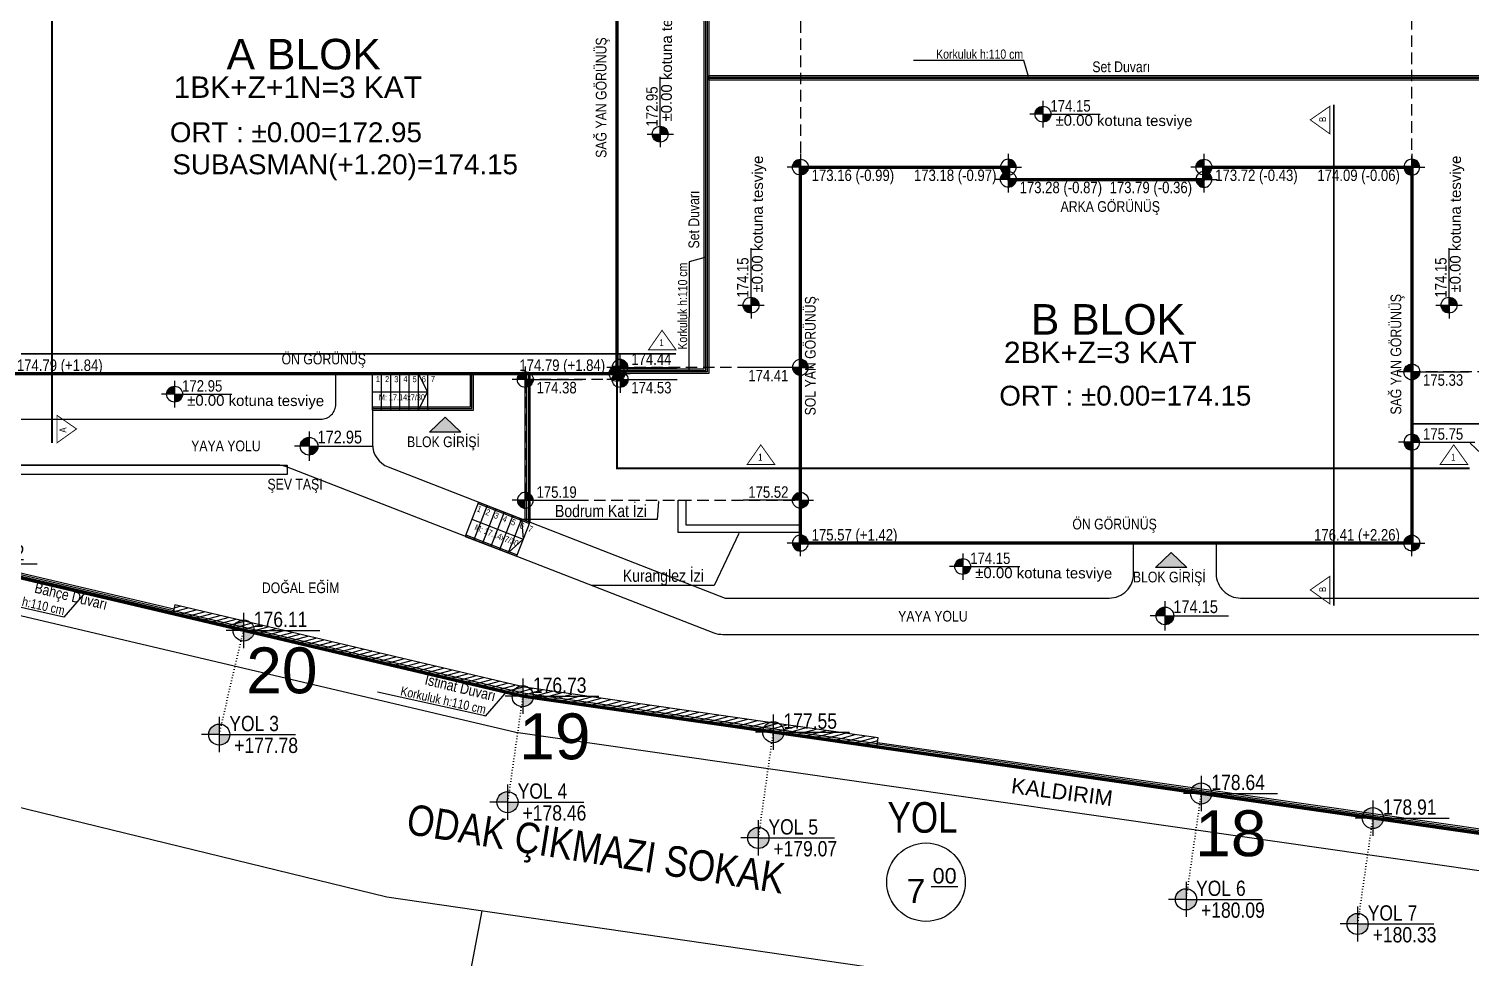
# Model space of a CAD drawing. Header units: millimetres. Extents: x 82776 to 137242, y 11666 to 27998.
# Drawn here: x 89566 to 90746, y 12178 to 12938 of the extents above; entities that cross this region are included whole.
import ezdxf
from ezdxf import colors
from ezdxf.entities.mleader import LeaderData, LeaderLine
from ezdxf.math import Vec2, Vec3
from ezdxf.xclip import XClip

# ---------------------------------------------------------------- set-up
doc = ezdxf.new("R2010")
doc.units = ezdxf.units.MM
doc.header["$XCLIPFRAME"] = 0
for name, pattern in [('( Hidden )', [0.375, 0.25, -0.125]), ('ACAD_ISO03W100', [30, 12, -18]), ('ACAD_ISO07W100', [3, 0, -3]), ('DASHED', [15, 10, -5])]:
    doc.linetypes.add(name, pattern=pattern)
for name, color, linetype in [('0_IFC_Elevation_2', 31, 'Continuous'), ('0_IFC_Elevation_3', 21, 'Continuous'), ('0_IFC_Elevation_4', 11, 'Continuous'), ('0_IFC_Elevation_5', 252, 'Continuous'), ('0_IFC_Hatch', 250, 'Continuous'), ('0_IFC_Notation_Level_200', 160, 'Continuous'), ('0_IFC_Notation_Section_100', 10, 'Continuous'), ('0_IFC_Notation_Section_50', 10, 'Continuous'), ('0_IFC_Parsel Sınırı', 191, 'ACAD_ISO03W100'), ('0_IFC_Stair_Text', 221, 'Continuous'), ('0_IFC_Text_Explanation_100', 231, 'Continuous'), ('0_IFC_Text_Explanation_200', 231, 'Continuous'), ('0_IFC_Text_Explanation_50', 231, 'Continuous'), ('1_IFC_Stair', 210, 'Continuous'), ('2_IFC_Handrail', 181, 'Continuous'), ('2_IFC_Wall', 130, 'Continuous')]:
    doc.layers.add(name, color=color, linetype=linetype)
doc.styles.add('17-002_250_Mesa_Beykoz_10-Aplikasyon_Vaziyet_Peyzaj$0$Standard', font='arial.ttf')
doc.styles.add('IFC_TEXT', font='ARIALN.TTF')
doc.styles.get("Standard").update_dxf_attribs({"font": 'arial.ttf'})

# ---------------------------------------------------------------- blocks, each defined once
blk = doc.blocks.new('ARAZİYOLLAR_2')
at = {"layer": '0_IFC_Elevation_3'}
blk.add_line((-1490.7, -3124.3, 3462.4), (-1004.9, -3147.1, 3462.4), dxfattribs=at)
at = {"layer": '0_IFC_Elevation_3', "elevation": 3462.4}
for points in [[(-52.2, 747.8), (-410.6, -3175.1), (-412.6, -4008.5), (-415.8, -5422.7), (-417.1, -5989.9), (-418.6, -6582.1), (-420.4, -7326.2), (-421.6, -7815.3), (-59.8, -8216.9), (697.9, -8297.1), (1704.2, -8403.5)], [(1226.5, -8932.6), (-378.2, -8775.4), (-1025.4, -8013.5), (-1006.3, -3483.3), (-1003.6, -2832.5), (-658.4, 644.8)]]:
    blk.add_lwpolyline(points, dxfattribs=at)
at = {"layer": '0_IFC_Parsel Sınırı', "linetype": 'Continuous', "ltscale": 5, "const_width": 10, "elevation": 3462.4}
blk.add_lwpolyline([(5323.2, -760.4), (5322.3, -1259.6), (5325.1, -2776.6), (5018.8, -2728.2), (5032, -4366.9), (5024.5, -5117), (5019.3, -5645.1), (7326.4, -6140.9), (7306.8, -6222.6), (6955.6, -6856.3), (5972.9, -8325.1), (6123, -8355.3), (6103.7, -8389.3), (5666.1, -9177.7), (2891.3, -8408.4), (-1.4, -8102.4), (-301.4, -7769.4), (-295.7, -5423), (-290.7, -3181.4), (-205.1, -2247.2), (0, 0), (1862.5, -268.3), (3023.4, -433)], close=True, dxfattribs=at)
at = {"layer": '0_IFC_Parsel Sınırı'}
for p in [(-205.1, -2247.2), (-290.7, -3181.4, 1005.8), (-295.7, -5423, 1848)]:
    blk.add_point(p, dxfattribs=at)
at = {"layer": '0_IFC_Text_Explanation_100'}
blk.add_line((-720.8, -4590.5, 3462.4), (-708.5, -4677.6, 3462.4), dxfattribs=at)
blk.add_circle((-708.9, -4572, 3462.4), 128.4, dxfattribs=at)
at = {"layer": '0_IFC_Parsel Sınırı'}
for s, p in [('20', (-407.5, -2283.8)), ('19', (-496.6, -3198.2, 1005.8)), ('18', (-501.6, -5432.2, 1848))]:
    blk.add_text(s, height=150, rotation=278.0307, dxfattribs=at).set_placement(p)
at = {"layer": '0_IFC_Text_Explanation_100', "style": '17-002_250_Mesa_Beykoz_10-Aplikasyon_Vaziyet_Peyzaj$0$Standard'}
for s, height, rotation, p in [('7', 79, 278.0307, (-785.2, -4518.7, 3462.4)), ('00', 50.54, 278.0307, (-710.1, -4594.1, 3462.4)), ('KALDIRIM', 50.54, 270.7004, (-381.7, -4804.9, 3462.4))]:
    blk.add_text(s, height=height, rotation=rotation, dxfattribs=at).set_placement(p)
at = {"layer": '0_IFC_Text_Explanation_200', "style": 'IFC_TEXT', "oblique": 0}
blk.add_text('ODAK ÇIKMAZI SOKAK', height=100, rotation=268.9712, dxfattribs=at).set_placement((-790, -2863, 42859049))
at = {"layer": '0_IFC_Text_Explanation_200', "style": 'IFC_TEXT'}
blk.add_text('YOL', height=100, rotation=278.0307, dxfattribs=at).set_placement((-566.2, -4424.8, 42859049))
blk = doc.blocks.new('VP_YAZI')
at = {"layer": '0_IFC_Text_Explanation_50', "attachment_point": 1}
for s, insert, char_height in [('A BLOK', (643.4, -3746.1, 3462.4), 100), ('1BK+Z+1N=3 KAT', (470.4, -3869.2, 3462.4), 70), ('B BLOK', (3274.5, -4614, 3462.4), 100), ('2BK+Z=3 KAT', (3186.4, -4737.2, 3462.4), 70)]:
    blk.add_mtext_dynamic_manual_height_columns(s, width=1357.697, gutter_width=12.5, heights=[0], dxfattribs=dict(at, insert=insert, char_height=char_height))
blk = doc.blocks.new('A ZK GIRIS MERD')
h = blk.add_hatch(color=255)
h.dxf.hatch_style = 1
h.paths.add_polyline_path([(330, 5), (5, 5), (5, 120), (10, 120), (10, 10), (330, 10)])
at = {"layer": '1_IFC_Stair'}
blk.add_lwpolyline([(0, 120), (150, 120), (150, 0), (0, 0)], close=True, dxfattribs=at)
for points in [[(180, 0), (150, 60), (180, 120)], [(180, 0), (180, 120)], [(210, 0), (210, 120)], [(240, 0), (240, 120)], [(270, 0), (270, 120)], [(300, 0), (300, 120)], [(330, 0), (330, 120)], [(330, 60), (150, 60)], [(330, 0), (150, 0)]]:
    blk.add_lwpolyline(points, dxfattribs=at)
at = {"layer": '2_IFC_Handrail'}
blk.add_lwpolyline([(330, 5), (5, 5), (5, 120), (10, 120), (10, 10), (330, 10)], close=True, dxfattribs=at)
blk = doc.blocks.new('OK')
at = {"layer": '0_IFC_Text_Explanation_50'}
h = blk.add_hatch(color=256, dxfattribs=at)
h.dxf.hatch_style = 1
h.paths.add_polyline_path([(90, 47.4), (0, 0), (44.1, -91.7)])
blk.add_lwpolyline([(90, 47.4), (0, 0), (44.1, -91.7), (90, 47.4)], dxfattribs=at)
blk = doc.blocks.new('VP_GORUNUS YAZILARI')
at = {"xscale": -0.7000000000000003, "yscale": 0.7, "zscale": 0.7, "rotation": 71.71669173532098}
for p in [(1359, -4984.1, 349700.6), (3733.6, -5426.5, 695938.9)]:
    blk.add_blockref('OK', p, dxfattribs=at)
at = {"layer": '0_IFC_Text_Explanation_200', "char_height": 35, "attachment_point": 3, "style": 'IFC_TEXT'}
for insert in [(1545.5, -5047, 349700.6), (3920, -5489.5, 695938.9)]:
    blk.add_mtext_dynamic_manual_height_columns('\\pxqc; BLOK GİRİŞİ', width=396.118, gutter_width=972000, heights=[0], dxfattribs=dict(at, insert=insert))
at = {"layer": '0_IFC_Text_Explanation_50', "transparency": 33554687, "char_height": 35, "attachment_point": 1, "rotation": 90, "style": 'IFC_TEXT'}
for s, insert in [('SAĞ YAN GÖRÜNÜŞ ', (1851.3, -4135.4)), ('SOL YAN GÖRÜNÜŞ ', (2535.6, -4978.1)), ('SAĞ YAN GÖRÜNÜŞ ', (4451.3, -4975.4))]:
    blk.add_mtext_dynamic_manual_height_columns(s, width=439.524, gutter_width=12.5, heights=[0], dxfattribs=dict(at, insert=insert))
at = {"layer": '0_IFC_Text_Explanation_50', "transparency": 33554687, "char_height": 35, "attachment_point": 1, "style": 'IFC_TEXT'}
for s, width, insert in [('\\pxql;ARKA GÖRÜNÜŞ ', 515.997, (3371.7, -4277.2)), ('ÖN GÖRÜNÜŞ ', 459.66, (823.3, -4776.1)), ('ÖN GÖRÜNÜŞ ', 459.66, (3410.3, -5316.2))]:
    blk.add_mtext_dynamic_manual_height_columns(s, width=width, gutter_width=12.5, heights=[0], dxfattribs=dict(at, insert=insert))
blk = doc.blocks.new('VP_KESIT YERLERI')
at = {"layer": '0_IFC_Notation_Section_100', "linetype": 'DASHED', "ltscale": 5, "const_width": 6}
blk.add_lwpolyline([(-1544.6, 0), (2000, 0), (2000, -374.8), (4600, -374.8), (4600, -229.4), (7030.2, -229.4)], dxfattribs=at)
blk = doc.blocks.new('BLOK KESIT YERLERI')
at = {"layer": '0_IFC_Notation_Section_100', "linetype": 'DASHED', "const_width": 6}
for points in [[(-5348.1, -614.3), (-5348.1, 1576.8)], [(-5715.1, -322.8), (-3307, -322.8)]]:
    blk.add_lwpolyline(points, dxfattribs=at)
at = {"layer": '0_IFC_Notation_Section_100', "ltscale": 3, "const_width": 3}
for points in [[(-1168.2, 486.9), (-1168.2, 396.9), (-1232.1, 442.6)], [(-3397, -309.9), (-3307, -309.9), (-3352.6, -246)], [(-5332, -524.3), (-5332, -614.3), (-5268.1, -568.7)], [(-1168.2, -1051.1), (-1168.2, -1141.1), (-1232.1, -1095.5)]]:
    blk.add_lwpolyline(points, close=True, dxfattribs=at)
at = {"layer": '0_IFC_Notation_Section_100', "linetype": 'DASHED', "const_width": 6}
for points, elevation in [([(-1155.2, -1147.2), (-1155.2, 492.8)], 1277.2), ([(-3080, -697.6), (-710.1, -697.6)], 851.5)]:
    blk.add_lwpolyline(points, dxfattribs=dict(at, elevation=elevation))
at = {"layer": '0_IFC_Notation_Section_100', "ltscale": 3, "const_width": 3, "elevation": 851.5}
for points in [[(-3074, -684.7), (-2984, -684.7), (-3029.6, -620.8)], [(-807.1, -684.7), (-717.1, -684.7), (-762.8, -620.8)]]:
    blk.add_lwpolyline(points, close=True, dxfattribs=at)
at = {"layer": '0_IFC_Notation_Section_50', "ltscale": 3, "char_height": 22.5, "style": 'IFC_TEXT'}
for s, insert, attachment_point, rotation in [('\\pxqc;B', (-1180.4, 481.4), 9, 90.0411), ('\\pxqc;1', (-3391.5, -297.7), 7, 359.9589), ('\\pxqc;A', (-5301.6, -609.7), 7, 89.9589), ('\\pxqc;1', (-3068.5, -672.5, 851.5), 7, 359.9589), ('\\pxqc;1', (-801.6, -672.5, 851.5), 7, 359.9589), ('\\pxqc;B', (-1180.4, -1056.7), 9, 90.0411)]:
    blk.add_mtext_dynamic_manual_height_columns(s, width=74.846, gutter_width=364500, heights=[41.8], dxfattribs=dict(at, insert=insert, attachment_point=attachment_point, rotation=rotation))
blk = doc.blocks.new('0_IFC_NOTATION_LEVEL_200')
at = {"layer": '0_IFC_Notation_Level_200'}
h = blk.add_hatch(color=256, dxfattribs=at)
h.dxf.hatch_style = 1
h.paths.add_polyline_path([(0, 0), (0, 576, 0.414214), (-576, 0)])
h.paths.add_polyline_path([(0, -576, 0.414214), (576, 0), (0, 0)])
for p, q in [((0, 960), (0, -960)), ((0, 0), (-960, 0)), ((0, 0), (4154, 0))]:
    blk.add_line(p, q, dxfattribs=at)
blk.add_circle((0, 0), 576, dxfattribs=at)
at = {"layer": '0_IFC_Notation_Level_200', "style": 'IFC_TEXT'}
for tag, p in [('LEVEL_ABOVE', (549, 185)), ('LEVEL_BELOW', (549, -1005))]:
    blk.add_attdef(tag, p, '', height=800, dxfattribs=at)
blk = doc.blocks.new('BLOK KOSE KOTLARI')
at = {"layer": '0_IFC_Notation_Level_200', "linetype": 'ACAD_ISO07W100', "lineweight": 0, "ltscale": 3}
for points, elevation in [([(778.1, -2640.9), (697.8, -2981.3)], -346238.3), ([(1692.2, -2856.2), (1642.6, -3202.6)], -346238.3), ([(2511.2, -2973.6), (2462.3, -3319.8)], -349700.6), ([(3911.1, -3174.3), (3861.5, -3520.7)], -346238.3), ([(4472.6, -3254.9), (4422.9, -3601.3)], -346238.3)]:
    blk.add_lwpolyline(points, dxfattribs=dict(at, elevation=elevation))
ref = blk.add_blockref('0_IFC_NOTATION_LEVEL_200', (2600, -1125), dxfattribs=dict(xscale=0.045, yscale=0.045, zscale=0.045))
ref.add_attrib('LEVEL_BELOW', '173.16 (-0.99)', (2636.8, -1170.2), dxfattribs={"layer": '0_IFC_Notation_Level_200', "height": 37.5, "style": 'IFC_TEXT'})
ref = blk.add_blockref('0_IFC_NOTATION_LEVEL_200', (3280.1, -1125), dxfattribs=dict(xscale=-0.045, yscale=0.045, zscale=0.045))
ref.add_attrib('LEVEL_BELOW', '173.18 (-0.97)', (2971.4, -1170.2), dxfattribs={"layer": '0_IFC_Notation_Level_200', "height": 37.5, "style": 'IFC_TEXT'})
ref = blk.add_blockref('0_IFC_NOTATION_LEVEL_200', (3920.1, -1125), dxfattribs=dict(xscale=0.045, yscale=0.045, zscale=0.045))
ref.add_attrib('LEVEL_BELOW', '173.72 (-0.43)', (3956.9, -1170.2), dxfattribs={"layer": '0_IFC_Notation_Level_200', "height": 37.5, "style": 'IFC_TEXT'})
ref = blk.add_blockref('0_IFC_NOTATION_LEVEL_200', (4600, -1125), dxfattribs=dict(xscale=-0.045, yscale=0.045, zscale=0.045))
ref.add_attrib('LEVEL_BELOW', '174.09 (-0.06)', (4291.3, -1170.2), dxfattribs={"layer": '0_IFC_Notation_Level_200', "height": 37.5, "style": 'IFC_TEXT'})
ref = blk.add_blockref('0_IFC_NOTATION_LEVEL_200', (3280.1, -1165), dxfattribs=dict(xscale=0.045, yscale=0.045, zscale=0.045))
ref.add_attrib('LEVEL_BELOW', '173.28 (-0.87)', (3317, -1210.2), dxfattribs={"layer": '0_IFC_Notation_Level_200', "height": 37.5, "style": 'IFC_TEXT'})
ref = blk.add_blockref('0_IFC_NOTATION_LEVEL_200', (3920.1, -1165), dxfattribs=dict(xscale=-0.045, yscale=0.045, zscale=0.045))
ref.add_attrib('LEVEL_BELOW', '173.79 (-0.36)', (3611.4, -1210.2), dxfattribs={"layer": '0_IFC_Notation_Level_200', "height": 37.5, "style": 'IFC_TEXT'})
ref = blk.add_blockref('0_IFC_NOTATION_LEVEL_200', (2010, -1780, 3353.8), dxfattribs=dict(xscale=-0.045, yscale=0.045, zscale=0.045, rotation=180))
ref.add_attrib('LEVEL_BELOW', '174.44', (2046.8, -1771.8, 3353.8), dxfattribs={"layer": '0_IFC_Notation_Level_200', "height": 37.5, "style": 'IFC_TEXT'})
ref = blk.add_blockref('0_IFC_NOTATION_LEVEL_200', (2600, -1780, 6707.6), dxfattribs=dict(xscale=-0.045, yscale=0.045, zscale=0.045))
ref.add_attrib('LEVEL_BELOW', '174.41', (2429.4, -1825.9, 6707.6), dxfattribs={"layer": '0_IFC_Notation_Level_200', "height": 37.5, "style": 'IFC_TEXT'})
ref = blk.add_blockref('0_IFC_NOTATION_LEVEL_200', (0, -1800), dxfattribs=dict(xscale=-0.045, yscale=0.045, zscale=0.045, rotation=180))
ref.add_attrib('LEVEL_BELOW', '174.79 (+1.84)', (36.8, -1791.8), dxfattribs={"layer": '0_IFC_Notation_Level_200', "height": 37.5, "style": 'IFC_TEXT'})
ref = blk.add_blockref('0_IFC_NOTATION_LEVEL_200', (1700, -1820, 3353.8), dxfattribs=dict(xscale=0.045, yscale=0.045, zscale=0.045))
ref.add_attrib('LEVEL_BELOW', '174.38', (1736.8, -1865.2, 3353.8), dxfattribs={"layer": '0_IFC_Notation_Level_200', "height": 37.5, "style": 'IFC_TEXT'})
ref = blk.add_blockref('0_IFC_NOTATION_LEVEL_200', (2000, -1800), dxfattribs=dict(xscale=0.045, yscale=0.045, zscale=0.045, rotation=180))
ref.add_attrib('LEVEL_BELOW', '174.79 (+1.84)', (1680.5, -1791.8), dxfattribs={"layer": '0_IFC_Notation_Level_200', "height": 37.5, "style": 'IFC_TEXT'})
ref = blk.add_blockref('0_IFC_NOTATION_LEVEL_200', (2010, -1820, 3353.8), dxfattribs=dict(xscale=0.045, yscale=0.045, zscale=0.045))
ref.add_attrib('LEVEL_BELOW', '174.53', (2046.8, -1865.2, 3353.8), dxfattribs={"layer": '0_IFC_Notation_Level_200', "height": 37.5, "style": 'IFC_TEXT'})
ref = blk.add_blockref('0_IFC_NOTATION_LEVEL_200', (4600, -1795, -108.6), dxfattribs=dict(xscale=0.045, yscale=0.045, zscale=0.045))
ref.add_attrib('LEVEL_BELOW', '175.33', (4636.8, -1840.2, -108.6), dxfattribs={"layer": '0_IFC_Notation_Level_200', "height": 37.5, "style": 'IFC_TEXT'})
ref = blk.add_blockref('0_IFC_NOTATION_LEVEL_200', (4600, -2025, -108.6), dxfattribs=dict(xscale=-0.045, yscale=0.045, zscale=0.045, rotation=180))
ref.add_attrib('LEVEL_BELOW', '175.75', (4636.8, -2016.8, -108.6), dxfattribs={"layer": '0_IFC_Notation_Level_200', "height": 37.5, "style": 'IFC_TEXT'})
ref = blk.add_blockref('0_IFC_NOTATION_LEVEL_200', (1700, -2215, 3353.8), dxfattribs=dict(xscale=-0.045, yscale=0.045, zscale=0.045, rotation=180))
ref.add_attrib('LEVEL_BELOW', '175.19', (1736.8, -2206.8, 3353.8), dxfattribs={"layer": '0_IFC_Notation_Level_200', "height": 37.5, "style": 'IFC_TEXT'})
ref = blk.add_blockref('0_IFC_NOTATION_LEVEL_200', (2600, -2215, 3353.8), dxfattribs=dict(xscale=0.045, yscale=0.045, zscale=0.045, rotation=180))
ref.add_attrib('LEVEL_BELOW', '175.52', (2429.4, -2206.8, 3353.8), dxfattribs={"layer": '0_IFC_Notation_Level_200', "height": 37.5, "style": 'IFC_TEXT'})
ref = blk.add_blockref('0_IFC_NOTATION_LEVEL_200', (2600, -2355), dxfattribs=dict(xscale=-0.045, yscale=0.045, zscale=0.045, rotation=180))
ref.add_attrib('LEVEL_BELOW', '175.57 (+1.42)', (2636.8, -2346.8), dxfattribs={"layer": '0_IFC_Notation_Level_200', "height": 37.5, "style": 'IFC_TEXT'})
ref = blk.add_blockref('0_IFC_NOTATION_LEVEL_200', (4600, -2355), dxfattribs=dict(xscale=0.045, yscale=0.045, zscale=0.045, rotation=180))
ref.add_attrib('LEVEL_BELOW', '176.41 (+2.26)', (4280.5, -2346.8), dxfattribs={"layer": '0_IFC_Notation_Level_200', "height": 37.5, "style": 'IFC_TEXT'})
ref = blk.add_blockref('0_IFC_NOTATION_LEVEL_200', (-146.6, -2423.1, -346238.3), dxfattribs=dict(xscale=0.06, yscale=0.06, zscale=0.06))
ref.add_attrib('LEVEL_ABOVE', '176.22', (-113.4, -2412, -346238.3), dxfattribs={"layer": '0_IFC_Notation_Level_200', "height": 50, "rotation": 0, "style": 'IFC_TEXT'})
ref = blk.add_blockref('0_IFC_NOTATION_LEVEL_200', (778.5, -2640.9, -346238.3), dxfattribs=dict(xscale=0.06, yscale=0.06, zscale=0.06))
ref.add_attrib('LEVEL_ABOVE', '176.11', (811.8, -2629.8, -346238.3), dxfattribs={"layer": '0_IFC_Notation_Level_200', "height": 50, "rotation": 0, "style": 'IFC_TEXT'})
ref = blk.add_blockref('0_IFC_NOTATION_LEVEL_200', (1691.6, -2856.2, -346238.3), dxfattribs=dict(xscale=0.06, yscale=0.06, zscale=0.06))
ref.add_attrib('LEVEL_ABOVE', '176.73', (1724.9, -2845.1, -346238.3), dxfattribs={"layer": '0_IFC_Notation_Level_200', "height": 50, "rotation": 0, "style": 'IFC_TEXT'})
ref = blk.add_blockref('0_IFC_NOTATION_LEVEL_200', (698.8, -2981.6, -346238.3), dxfattribs=dict(xscale=0.06, yscale=0.06, zscale=0.06))
ref.add_attrib('LEVEL_BELOW', '+177.78', (747.9, -3041.9, -346238.3), dxfattribs={"layer": '0_IFC_Notation_Level_200', "height": 50, "rotation": 0, "style": 'IFC_TEXT'})
ref.add_attrib('LEVEL_ABOVE', 'YOL 3', (731.7, -2970.4, -346238.3), dxfattribs={"layer": '0_IFC_Notation_Level_200', "height": 50, "rotation": 0, "style": 'IFC_TEXT'})
ref = blk.add_blockref('0_IFC_NOTATION_LEVEL_200', (2511.2, -2973.7, -349700.6), dxfattribs=dict(xscale=0.06, yscale=0.06, zscale=0.06))
ref.add_attrib('LEVEL_ABOVE', '177.55', (2544.5, -2962.6, -349700.6), dxfattribs={"layer": '0_IFC_Notation_Level_200', "height": 50, "rotation": 0, "style": 'IFC_TEXT'})
ref = blk.add_blockref('0_IFC_NOTATION_LEVEL_200', (3911.1, -3174.3, -346238.3), dxfattribs=dict(xscale=0.06, yscale=0.06, zscale=0.06))
ref.add_attrib('LEVEL_ABOVE', '178.64', (3944.4, -3163.1, -346238.3), dxfattribs={"layer": '0_IFC_Notation_Level_200', "height": 50, "rotation": 0, "style": 'IFC_TEXT'})
ref = blk.add_blockref('0_IFC_NOTATION_LEVEL_200', (1641.9, -3202.6, -346238.3), dxfattribs=dict(xscale=0.06, yscale=0.06, zscale=0.06))
ref.add_attrib('LEVEL_BELOW', '+178.46', (1691, -3262.9, -346238.3), dxfattribs={"layer": '0_IFC_Notation_Level_200', "height": 50, "rotation": 0, "style": 'IFC_TEXT'})
ref.add_attrib('LEVEL_ABOVE', 'YOL 4', (1674.9, -3191.4, -346238.3), dxfattribs={"layer": '0_IFC_Notation_Level_200', "height": 50, "rotation": 0, "style": 'IFC_TEXT'})
ref = blk.add_blockref('0_IFC_NOTATION_LEVEL_200', (4472.6, -3254.9, -346238.3), dxfattribs=dict(xscale=0.06, yscale=0.06, zscale=0.06))
ref.add_attrib('LEVEL_ABOVE', '178.91', (4505.9, -3243.8, -346238.3), dxfattribs={"layer": '0_IFC_Notation_Level_200', "height": 50, "rotation": 0, "style": 'IFC_TEXT'})
ref = blk.add_blockref('0_IFC_NOTATION_LEVEL_200', (2462.3, -3319.8, -346242.2), dxfattribs=dict(xscale=0.06, yscale=0.06, zscale=0.06))
ref.add_attrib('LEVEL_BELOW', '+179.07', (2511.4, -3380.1, -346242.2), dxfattribs={"layer": '0_IFC_Notation_Level_200', "height": 50, "rotation": 0, "style": 'IFC_TEXT'})
ref.add_attrib('LEVEL_ABOVE', 'YOL 5', (2495.3, -3308.6, -346242.2), dxfattribs={"layer": '0_IFC_Notation_Level_200', "height": 50, "rotation": 0, "style": 'IFC_TEXT'})
ref = blk.add_blockref('0_IFC_NOTATION_LEVEL_200', (3861.4, -3520.7, -346238.3), dxfattribs=dict(xscale=0.06, yscale=0.06, zscale=0.06))
ref.add_attrib('LEVEL_BELOW', '+180.09', (3910.5, -3581, -346238.3), dxfattribs={"layer": '0_IFC_Notation_Level_200', "height": 50, "rotation": 0, "style": 'IFC_TEXT'})
ref.add_attrib('LEVEL_ABOVE', 'YOL 6', (3894.2, -3509.6, -346238.3), dxfattribs={"layer": '0_IFC_Notation_Level_200', "height": 50, "rotation": 0, "style": 'IFC_TEXT'})
ref = blk.add_blockref('0_IFC_NOTATION_LEVEL_200', (4422.9, -3601.3, -346238.3), dxfattribs=dict(xscale=0.06, yscale=0.06, zscale=0.06))
ref.add_attrib('LEVEL_BELOW', '+180.33', (4472, -3661.6, -346238.3), dxfattribs={"layer": '0_IFC_Notation_Level_200', "height": 50, "rotation": 0, "style": 'IFC_TEXT'})
ref.add_attrib('LEVEL_ABOVE', 'YOL 7', (4455.8, -3590.2, -346238.3), dxfattribs={"layer": '0_IFC_Notation_Level_200', "height": 50, "rotation": 0, "style": 'IFC_TEXT'})
at = {"layer": '0_IFC_Notation_Level_200', "char_height": 65, "attachment_point": 1}
for s, insert in [('ORT : %%P0.00=172.95', (537.3, -978.4, -317597.5)), ('ORT : %%P0.00=174.15', (3250.6, -1840.2, -346238.3))]:
    blk.add_mtext_dynamic_manual_height_columns(s, width=1400.935, gutter_width=12.5, heights=[0], dxfattribs=dict(at, insert=insert))
at = {"layer": '0_IFC_Notation_Level_200', "insert": (545.5, -1083.3, -317597.5), "char_height": 65, "width": 1270.486, "attachment_point": 1}
blk.add_mtext('SUBASMAN(+1.20)=174.15', dxfattribs=at)
blk = doc.blocks.new('VP BLOK YERLERİ')
at = {"layer": '0_IFC_Elevation_5', "linetype": '( Hidden )', "ltscale": 150}
for points, elevation in [([(6017.4, 998.9), (6017.4, 998.9), (6017.4, 1813.9), (4017.4, 1813.9), (4017.4, 998.9)], 349592), ([(4017.4, 343.9), (3427.4, 343.9), (3427.4, 303.9), (3117.4, 303.9), (3117.4, -91.1), (4017.4, -91.1)], 353054.4)]:
    blk.add_lwpolyline(points, dxfattribs=dict(at, elevation=elevation))
at = {"layer": '0_IFC_Elevation_5', "linetype": '( Hidden )', "ltscale": 150, "elevation": 349592}
blk.add_lwpolyline([(6017.4, 98.9), (6607.4, 98.9), (6607.4, 328.9), (6017.4, 328.9)], close=True, dxfattribs=at)
at = {"layer": '0_IFC_Elevation_5', "ltscale": 150, "elevation": 353054.4}
blk.add_lwpolyline([(3642.4, -91.1), (3642.4, -171.1), (4017.4, -171.1), (4017.4, -196.1), (3617.4, -196.1), (3617.4, -91.1)], close=True, dxfattribs=at)
at = {"layer": '2_IFC_Wall', "color": 131, "lineweight": 80, "elevation": 349700.6}
for points in [[(3417.4, 2123.9), (1417.4, 2123.9), (1417.4, 323.9), (3417.4, 323.9)], [(6017.4, 998.9), (6017.4, -231.1), (4017.4, -231.1), (4017.4, 998.9), (4697.5, 998.9), (4697.5, 958.9), (5337.5, 958.9), (5337.5, 998.9)]]:
    blk.add_lwpolyline(points, close=True, dxfattribs=at)
at = {"xscale": -1}
blk.add_blockref('A ZK GIRIS MERD', (2947.4, 203.9, 349700.6), dxfattribs=at)
at = {"layer": '0_IFC_Text_Explanation_50'}
ml = blk.add_multileader_mtext('Standard', dxfattribs=at)
ml.set_content('Bodrum Kat İzi', color=256, style='IFC_TEXT')
ml.set_leader_properties()
ml.build(insert=Vec2(0, 0))
ml.multileader.update_dxf_attribs({"text_right_attachment_type": 6, "dogleg_length": 0.36})
ctx = ml.context
ctx.base_point, ctx.char_height, ctx.plane_origin = Vec3(6277.2, 60.9, 349592), 40, Vec3(6116.4, 29.4, 349592)
ctx.right_attachment = 6
notes = []
notes.append((ctx, [(0, (1, 1, 0), (6245.9, 60.9, 349592), (1, 0), 31.4, [(0, [(6204.9, 98.9, 349592)], 0, [])])]))
ctx.mtext.insert, ctx.mtext.flow_direction = Vec3(6279.2, 81.2, 349592), 5
ml = blk.add_multileader_mtext('Standard', dxfattribs=at)
ml.set_content('Bodrum Kat İzi', color=256, style='IFC_TEXT')
ml.set_leader_properties()
ml.build(insert=Vec2(0, 0))
ml.multileader.update_dxf_attribs({"text_right_attachment_type": 6, "dogleg_length": 0.36})
ctx = ml.context
ctx.base_point, ctx.char_height, ctx.plane_origin = Vec3(3219.1, -126.3, 3462.4), 40, Vec3(3464.6, -301.1, 3462.4)
ctx.right_attachment, ctx.text_align_type = 6, 2
notes.append((ctx, [(1, (1, 1, 0), (3548.4, -154, 3462.4), (-1, 0), 31.4, [(0, [(3553.1, -91.5, 3462.4)], 0, [])])]))
ctx.mtext.insert, ctx.mtext.alignment, ctx.mtext.flow_direction = Vec3(3515, -106, 3462.4), 3, 5
ml = blk.add_multileader_mtext('Standard', dxfattribs=at)
ml.set_content('Kuranglez İzi', color=256, style='IFC_TEXT')
ml.set_leader_properties()
ml.build(insert=Vec2(0, 0))
ml.multileader.update_dxf_attribs({"text_right_attachment_type": 6, "dogleg_length": 0.36})
ctx = ml.context
ctx.base_point, ctx.char_height, ctx.plane_origin = Vec3(3441.1, -343.7, 353054.4), 40, Vec3(3728.9, -405.8, 353054.4)
ctx.right_attachment, ctx.text_align_type = 6, 2
notes.append((ctx, [(1, (1, 1, 0), (3734.8, -369.6, 353054.4), (-1, 0), 31.4, [(0, [(3817.4, -196.1, 353054.4)], 0, [])])]))
ctx.mtext.insert, ctx.mtext.alignment, ctx.mtext.flow_direction = Vec3(3701.4, -317.9, 353054.4), 3, 5
for ctx, leaders in notes:
    for number, flags, end, landing, length, lines in leaders:
        leader = LeaderData()
        leader.index, (leader.has_last_leader_line, leader.has_dogleg_vector, leader.attachment_direction) = number, flags
        leader.last_leader_point, leader.dogleg_vector, leader.dogleg_length = Vec3(end), Vec3(landing), length
        for number, points, colour, breaks in lines:
            line = LeaderLine()
            line.index, line.vertices, line.color, line.breaks = number, Vec3.list(points), colors.encode_raw_color(colour), breaks
            leader.lines.append(line)
        ctx.leaders.append(leader)
blk = doc.blocks.new('VP_SETLER')
at = {"layer": '0_IFC_Elevation_5'}
h = blk.add_hatch(dxfattribs=at)
h.set_pattern_fill('ANSI31', color=256, scale=4, angle=-30)
h.set_pattern_definition([(15, (-100433.742, -46815.495), (-3.2870019, 12.267258), [])])
h.paths.add_polyline_path([(467.8, -5627.2), (699.9, -5681.8), (1612.3, -5897.1), (2432, -6014.6), (2771.1, -6063.2), (2775.3, -6033.5), (2436.3, -5984.9), (1617.9, -5867.6), (706.8, -5652.6), (474.7, -5598)])
at = {"layer": '0_IFC_Hatch'}
h = blk.add_hatch(color=255, dxfattribs=at)
h.dxf.hatch_style = 1
h.paths.add_polyline_path([(469, -5622.3), (1613.3, -5892), (2771.8, -6058.1), (2772.5, -6053.1), (1614.2, -5887.1), (470.1, -5617.4)])
at = {"elevation": 346238.3}
blk.add_lwpolyline([(841.7, -5140.9), (841.7, -5171.1), (-407.7, -5171.1), (-407.7, -5140.9)], close=True, dxfattribs=at)
at = {"layer": '0_IFC_Elevation_2'}
blk.add_lwpolyline([(467.8, -5627.2), (699.9, -5681.8), (1612.3, -5897.1), (2432, -6014.6), (2771.1, -6063.2), (2775.3, -6033.5), (2436.3, -5984.9), (1617.9, -5867.6), (706.8, -5652.6), (474.7, -5598)], close=True, dxfattribs=at)
at = {"layer": '0_IFC_Elevation_3'}
for points in [[(1120.8, -4960.9), (1120.8, -5072.4, 0.309306), (1171.8, -5146.9), (2274.8, -5575.9), (3530.8, -5575.9, 0.414214), (3610.8, -5495.9), (3610.8, -5395.9), (3880.8, -5395.9), (3880.8, -5495.9, 0.414214), (3960.8, -5575.9), (5135.8, -5575.9, 0.414214), (5215.8, -5495.9), (5215.8, -5395.9), (5342.8, -5395.9), (5342.8, -5495.9, 0.414214), (5422.8, -5575.9), (6090.8, -5575.9, 0.414214), (6170.8, -5495.9), (6170.8, -2903.9, 0.297883), (6122.9, -2830.7), (5583.9, -2594.7, -0.414214), (5480.9, -2331.2), (6204.6, -678.6)], [(-379.2, -4990.9), (950.8, -4990.9, 0.414214), (1000.8, -4940.9), (1000.8, -4840.9)], [(6290.8, -5130.3), (6290.8, -5495.9, -0.414214), (6090.8, -5695.9), (2267.3, -5695.9, -0.092994), (2238.3, -5690.5), (839.2, -5146.3, 0.092994), (810.2, -5140.9), (-812.5, -5140.9), (-990, -5099.1)]]:
    blk.add_lwpolyline(points, format="xyb", dxfattribs=at)
for points in [[(1468, -5262.1), (1424.5, -5374)], [(1496, -5273), (1452.5, -5384.8)], [(1523.9, -5283.9), (1480.4, -5395.7)], [(1446.3, -5318), (1614, -5383.3)], [(1551.9, -5294.7), (1508.4, -5406.6)], [(1579.9, -5305.6), (1536.4, -5417.5)], [(1607.8, -5316.5), (1564.3, -5428.3)], [(1607.8, -5316.5), (1614, -5383.3), (1564.3, -5428.3)], [(1635.8, -5327.4), (1592.3, -5439.2)]]:
    blk.add_lwpolyline(points, dxfattribs=at)
at = {"layer": '0_IFC_Elevation_4'}
for points in [[(1920.8, -4825.9), (2205.8, -4825.9), (2205.8, -3486.8), (2220.8, -3486.8), (2220.8, -4840.9), (1920.8, -4840.9)], [(2220.8, -3865.9), (4820.8, -3865.9), (4820.8, -3880.9), (2220.8, -3880.9)], [(471.3, -5612.6), (-852.6, -5301), (-856.1, -5315.6), (467.8, -5627.2)], [(6633.7, -5869), (6526.2, -6298.1), (6154.5, -6548.6), (5714.4, -6485.4), (4979.5, -6379.9), (4393.4, -6295.8), (3831.9, -6215.2), (2771.1, -6063.1), (2773.2, -6048.2), (3834, -6200.3), (4395.5, -6280.9), (4981.6, -6365.1), (5716.5, -6470.6), (6150.9, -6533), (6513, -6288.9), (6619.2, -5865.3)]]:
    blk.add_lwpolyline(points, close=True, dxfattribs=at)
blk.add_lwpolyline([(1620.8, -5321.5), (1620.8, -4840.9), (1635.8, -4840.9), (1635.8, -5327.4)], dxfattribs=at)
at = {"layer": '0_IFC_Elevation_5'}
blk.add_lwpolyline([(-79.2, -5141.1), (815.9, -5141.1)], dxfattribs=at)
at = {"layer": '2_IFC_Handrail'}
for points in [[(2215.8, -3486.8), (2215.8, -4835.9), (1920.8, -4835.9)], [(1920.8, -4830.9), (2210.8, -4830.9), (2210.8, -3486.8)], [(1625.8, -5323.5), (1625.8, -4840.9)], [(1630.8, -4840.9), (1630.8, -5325.4)], [(1466.2, -5266.8), (1634, -5332)], [(1468, -5262.1), (1635.8, -5327.4)], [(469, -5622.3), (-854.9, -5310.7)], [(470.1, -5617.4), (-853.8, -5305.8)], [(1424.5, -5374), (1592.3, -5439.2)], [(1426.3, -5369.3), (1594.1, -5434.5)], [(2771.8, -6058.1), (3832.6, -6210.2), (4394.1, -6290.8), (4980.2, -6375), (5715.1, -6480.5), (6153.3, -6543.4), (6521.8, -6295), (6628.9, -5867.8)], [(2772.5, -6053.2), (3833.3, -6205.3), (4394.8, -6285.9), (4980.9, -6370), (5715.8, -6475.5), (6152.1, -6538.2), (6517.4, -6292), (6624, -5866.5)]]:
    blk.add_lwpolyline(points, dxfattribs=at)
for points in [[(2220.8, -3870.9), (4820.8, -3870.9), (4820.8, -3875.9), (2220.8, -3875.9)], [(469, -5622.3), (1613.3, -5892), (2771.8, -6058.1), (2772.5, -6053.1), (1614.2, -5887.1), (470.1, -5617.4)]]:
    blk.add_lwpolyline(points, close=True, dxfattribs=at)
ref = blk.add_blockref('0_IFC_NOTATION_LEVEL_200', (2062.1, -4057.8), dxfattribs=dict(xscale=0.0450000000000006, yscale=0.0450000000000006, zscale=0.0450000000000006, rotation=90))
ref.add_attrib('LEVEL_ABOVE', '172.95', (2053.7, -4033.2), dxfattribs={"layer": '0_IFC_Notation_Level_200', "height": 37.5, "rotation": 90, "style": 'IFC_TEXT'})
ref = blk.add_blockref('0_IFC_NOTATION_LEVEL_200', (3314.1, -3992.5), dxfattribs=dict(xscale=0.045, yscale=0.045, zscale=0.045))
ref.add_attrib('LEVEL_ABOVE', '174.15', (3338.7, -3984.2), dxfattribs={"layer": '0_IFC_Notation_Level_200', "height": 37.5, "rotation": 360, "style": 'IFC_TEXT'})
ref = blk.add_blockref('0_IFC_NOTATION_LEVEL_200', (2359.2, -4617.4, -346238.3), dxfattribs=dict(xscale=0.0450000000000006, yscale=0.0450000000000006, zscale=0.0450000000000006, rotation=90))
ref.add_attrib('LEVEL_ABOVE', '174.15', (2350.8, -4592.8, -346238.3), dxfattribs={"layer": '0_IFC_Notation_Level_200', "height": 37.5, "rotation": 90, "style": 'IFC_TEXT'})
ref = blk.add_blockref('0_IFC_NOTATION_LEVEL_200', (4642.6, -4617.4, -346238.3), dxfattribs=dict(xscale=0.0450000000000006, yscale=0.0450000000000006, zscale=0.0450000000000006, rotation=90))
ref.add_attrib('LEVEL_ABOVE', '174.15', (4634.3, -4592.8, -346238.3), dxfattribs={"layer": '0_IFC_Notation_Level_200', "height": 37.5, "rotation": 90, "style": 'IFC_TEXT'})
ref = blk.add_blockref('0_IFC_NOTATION_LEVEL_200', (473.4, -4908.7), dxfattribs=dict(xscale=0.045, yscale=0.045, zscale=0.045))
ref.add_attrib('LEVEL_ABOVE', '172.95', (498.1, -4900.4), dxfattribs={"layer": '0_IFC_Notation_Level_200', "height": 37.5, "rotation": 360, "style": 'IFC_TEXT'})
ref = blk.add_blockref('0_IFC_NOTATION_LEVEL_200', (913.4, -5079.1), dxfattribs=dict(xscale=0.05, yscale=0.05, zscale=0.05))
ref.add_attrib('LEVEL_ABOVE', '172.95', (940.7, -5069.8), dxfattribs={"layer": '0_IFC_Notation_Level_200', "height": 41.67, "style": 'IFC_TEXT'})
ref = blk.add_blockref('0_IFC_NOTATION_LEVEL_200', (3051.5, -5472.7), dxfattribs=dict(xscale=0.045, yscale=0.045, zscale=0.045))
ref.add_attrib('LEVEL_ABOVE', '174.15', (3076.2, -5464.4), dxfattribs={"layer": '0_IFC_Notation_Level_200', "height": 37.5, "rotation": 360, "style": 'IFC_TEXT'})
ref = blk.add_blockref('0_IFC_NOTATION_LEVEL_200', (3713.2, -5634.2), dxfattribs=dict(xscale=0.05, yscale=0.05, zscale=0.05))
ref.add_attrib('LEVEL_ABOVE', '174.15', (3740.6, -5624.9), dxfattribs={"layer": '0_IFC_Notation_Level_200', "height": 41.67, "style": 'IFC_TEXT'})
at = {"layer": '0_IFC_Notation_Level_200', "char_height": 35, "attachment_point": 1}
for insert, rotation in [((2064.7, -4016.6), 89.7961), ((3355.3, -3995.1), 359.7961), ((2361.8, -4576.2, -346238.3), 89.7961), ((4645.2, -4576.2, -346238.3), 89.7961), ((514.6, -4911.3), 359.7961), ((3092.7, -5475.3), 359.7961)]:
    blk.add_mtext_dynamic_manual_height_columns('±0.00 kotuna tesviye', width=753.212, gutter_width=12.5, heights=[0], dxfattribs=dict(at, insert=insert, rotation=rotation))
at = {"layer": '0_IFC_Stair_Text', "transparency": 33554687, "char_height": 20, "style": 'IFC_TEXT'}
for s, width, insert, attachment_point, rotation in [('1', 21.116, (1132.1, -4849.4, 346238.3), 1, 360), ('2', 21.116, (1162.1, -4849.4, 346238.3), 1, 360), ('3', 21.116, (1192.1, -4849.4, 346238.3), 1, 360), ('4', 21.116, (1222.1, -4849.4, 346238.3), 1, 360), ('5', 21.116, (1252.1, -4849.4, 346238.3), 1, 360), ('6', 21.116, (1282.1, -4849.4, 346238.3), 1, 360), ('7', 21.116, (1312.1, -4849.4, 346238.3), 1, 360), ('1', 21.116, (1480, -5277.5, 349592), 3, 338.7486), ('2', 21.116, (1508, -5288.4, 349592), 3, 338.7486), ('3', 21.116, (1536, -5299.3, 349592), 3, 338.7486), ('4', 21.116, (1563.9, -5310.1, 349592), 3, 338.7486), ('5', 21.116, (1591.9, -5321, 349592), 3, 338.7486), ('6', 21.116, (1619.8, -5331.9, 349592), 3, 338.7486), ('M: 17.14x7/30', 190.185, (1600.8, -5388.4, 349592), 3, 338.7486), ('7', 21.116, (1647.8, -5342.7, 695830.3), 3, 338.7486)]:
    blk.add_mtext_dynamic_manual_height_columns(s, width=width, gutter_width=12.5, heights=[0], dxfattribs=dict(at, insert=insert, attachment_point=attachment_point, rotation=rotation))
at = {"layer": '0_IFC_Stair_Text', "insert": (1141.4, -4909.2, 346238.3), "char_height": 20, "attachment_point": 1, "rotation": 0.0142, "style": 'IFC_TEXT'}
blk.add_mtext_dynamic_manual_height_columns('M: 17.14x7/30', width=186.344, gutter_width=12.5, heights=[0], dxfattribs=at)
at = {"layer": '0_IFC_Text_Explanation_200', "char_height": 35, "attachment_point": 1, "style": 'IFC_TEXT'}
for s, width, gutter_width, insert in [('Set Duvarı', 275.849, 972000, (3475.6, -3820)), ('\\pxqc;YAYA YOLU', 278.416, 972000, (502.1, -5060.5)), ('\\pxt3;ŞEV TAŞI', 439.524, 12.5, (777.3, -5185.7, -346238.3)), ('DOĞAL EĞİM', 511.412, 972000, (758.9, -5524.7)), ('\\pxqc;YAYA YOLU', 278.416, 972000, (2814.9, -5617.7))]:
    blk.add_mtext_dynamic_manual_height_columns(s, width=width, gutter_width=gutter_width, heights=[0], dxfattribs=dict(at, insert=insert))
for s, insert, rotation in [('Set Duvarı', (2154.5, -4432), 90), ('Bahçe Duvarı', (20.9, -5523.5), 346.3982), ('İstinat Duvarı', (1297.7, -5824.2), 346.3982)]:
    blk.add_mtext_dynamic_manual_height_columns(s, width=275.849, gutter_width=972000, heights=[0], dxfattribs=dict(at, insert=insert, rotation=rotation))
at = {"layer": '0_IFC_Text_Explanation_50'}
ml = blk.add_multileader_mtext('Standard', dxfattribs=at)
ml.set_content('Korkuluk h:110 cm', color=256, style='IFC_TEXT')
ml.set_leader_properties()
ml.build(insert=Vec2(0, 0))
ml.multileader.update_dxf_attribs({"text_right_attachment_type": 6, "dogleg_length": 0.36})
ctx = ml.context
ctx.base_point, ctx.char_height, ctx.plane_origin, ctx.plane_x_axis, ctx.plane_y_axis = Vec3(4768.4, -3646.5), 30, Vec3(4977.4, -3570.2), Vec3(1, 0.000712), Vec3(-0.000712, 1)
ctx.right_attachment, ctx.text_align_type = 6, 2
notes = []
notes.append((ctx, [(1, (1, 1, 0), (5052.7, -3667.1), (-1, -0.000712), 0.36, [(0, [(5068.7, -3611.6)], 0, [])])]))
ctx.mtext.insert, ctx.mtext.text_direction, ctx.mtext.rotation, ctx.mtext.alignment, ctx.mtext.flow_direction = Vec3(5050.3, -3631.1), Vec3(1, 0.000712), 0.000712, 3, 5
ml = blk.add_multileader_mtext('Standard', dxfattribs=at)
ml.set_content('Korkuluk h:110 cm', color=256, style='IFC_TEXT')
ml.set_leader_properties()
ml.build(insert=Vec2(0, 0))
ml.multileader.update_dxf_attribs({"text_right_attachment_type": 6, "dogleg_length": 0.36})
ctx = ml.context
ctx.base_point, ctx.char_height, ctx.plane_origin, ctx.plane_x_axis, ctx.plane_y_axis = Vec3(2967.5, -3796.2, 346238.3), 30, Vec3(3176.5, -3914.1, 346238.3), Vec3(1, -0.000712), Vec3(0.000712, 1)
ctx.right_attachment, ctx.text_align_type = 6, 2
notes.append((ctx, [(1, (1, 1, 0), (3251.7, -3817.2, 346238.3), (-1, 0.000712), 0.36, [(0, [(3267.8, -3872.6, 346238.3)], 0, [])])]))
ctx.mtext.insert, ctx.mtext.text_direction, ctx.mtext.rotation, ctx.mtext.alignment, ctx.mtext.flow_direction = Vec3(3249.4, -3781.2, 346238.3), Vec3(1, -0.000712), 6.282473, 3, 5
ml = blk.add_multileader_mtext('Standard', dxfattribs=at)
ml.set_content('Korkuluk h:110 cm', color=256, style='IFC_TEXT')
ml.set_leader_properties()
ml.build(insert=Vec2(0, 0))
ml.multileader.update_dxf_attribs({"text_right_attachment_type": 6, "dogleg_length": 0.36})
ctx = ml.context
ctx.base_point, ctx.char_height, ctx.plane_origin, ctx.plane_x_axis, ctx.plane_y_axis = Vec3(2135.3, -4760.3), 30, Vec3(2253.2, -4551.3), Vec3(0.000712, 1), Vec3(-1, 0.000712)
ctx.right_attachment, ctx.text_align_type = 6, 2
notes.append((ctx, [(1, (1, 1, 0), (2156.3, -4476.1), (-0.000712, -1), 0.36, [(0, [(2211.8, -4460)], 0, [])])]))
ctx.mtext.insert, ctx.mtext.text_direction, ctx.mtext.rotation, ctx.mtext.alignment, ctx.mtext.flow_direction = Vec3(2120.3, -4478.4), Vec3(0.000712, 1), 1.570084, 3, 5
ml = blk.add_multileader_mtext('Standard', dxfattribs=at)
ml.set_content('Korkuluk h:110 cm', color=256, style='IFC_TEXT')
ml.set_leader_properties()
ml.build(insert=Vec2(0, 0))
ml.multileader.update_dxf_attribs({"text_right_attachment_type": 6, "dogleg_length": 0.36})
ctx = ml.context
ctx.base_point, ctx.char_height, ctx.plane_origin, ctx.plane_x_axis, ctx.plane_y_axis = Vec3(-161.7, -5555.9), 30, Vec3(104.9, -5492.9), Vec3(0.976105, -0.217301), Vec3(0.217301, 0.976105)
ctx.right_attachment, ctx.text_align_type = 6, 2
notes.append((ctx, [(1, (1, 1, 0), (111.3, -5638), (-0.976105, 0.217301), 0.36, [(0, [(185, -5553.2)], 0, [])])]))
ctx.mtext.insert, ctx.mtext.text_direction, ctx.mtext.rotation, ctx.mtext.alignment, ctx.mtext.flow_direction = Vec3(116.8, -5602.3), Vec3(0.976105, -0.217301), 6.064137, 3, 5
ml = blk.add_multileader_mtext('Standard', dxfattribs=at)
ml.set_content('Korkuluk h:110 cm', color=256, style='IFC_TEXT')
ml.set_leader_properties()
ml.build(insert=Vec2(0, 0))
ml.multileader.update_dxf_attribs({"text_right_attachment_type": 6, "dogleg_length": 0.36})
ctx = ml.context
ctx.base_point, ctx.char_height, ctx.plane_origin, ctx.plane_x_axis, ctx.plane_y_axis = Vec3(1216.2, -5879.8), 30, Vec3(1482.8, -5816.8), Vec3(0.976105, -0.217301), Vec3(0.217301, 0.976105)
ctx.right_attachment, ctx.text_align_type = 6, 2
notes.append((ctx, [(1, (1, 1, 0), (1489.2, -5961.8), (-0.976105, 0.217301), 0.36, [(0, [(1562.9, -5877.1)], 0, [])])]))
ctx.mtext.insert, ctx.mtext.text_direction, ctx.mtext.rotation, ctx.mtext.alignment, ctx.mtext.flow_direction = Vec3(1494.7, -5926.2), Vec3(0.976105, -0.217301), 6.064137, 3, 5
for ctx, leaders in notes:
    for number, flags, end, landing, length, lines in leaders:
        leader = LeaderData()
        leader.index, (leader.has_last_leader_line, leader.has_dogleg_vector, leader.attachment_direction) = number, flags
        leader.last_leader_point, leader.dogleg_vector, leader.dogleg_length = Vec3(end), Vec3(landing), length
        for number, points, colour, breaks in lines:
            line = LeaderLine()
            line.index, line.vertices, line.color, line.breaks = number, Vec3.list(points), colors.encode_raw_color(colour), breaks
            leader.lines.append(line)
        ctx.leaders.append(leader)
blk = doc.blocks.new('VAZIYET PLANI')
ref = blk.add_blockref('ARAZİYOLLAR_2', (720.3, 2186.1, -3462.4), dxfattribs=dict(rotation=81.96927943568697))
XClip(ref).set_block_clipping_path([(-2265.303593221, 407.7926608024), (-647.0130053807, -11062.3160780947), (8996.370837995, -9701.7537971335), (7378.0802501547, 1768.3549417636)])
for name, p in [('VP_KESIT YERLERI', (2137.6, 2574.4, 346238.3)), ('VP BLOK YERLERİ', (720.3, 2186.1, -3462.4)), ('VP_GORUNUS YAZILARI', (2216.9, 7350.9, -3462.4)), ('VP_YAZI', (2216.9, 7350.9, -3462.4))]:
    blk.add_blockref(name, p)
blk.add_blockref('VP_SETLER', (2216.9, 7350.9))
for name, p in [('BLOK KOSE KOTLARI', (2137.6, 4310, 346238.3)), ('BLOK KESIT YERLERI', (7637.6, 2897.2, 346238.3))]:
    blk.add_blockref(name, p)

msp = doc.modelspace()

# ---------------------------------------------------------------- block references
at = {"xscale": 0.25, "yscale": 0.25, "zscale": 0.25}
msp.add_blockref('VAZIYET PLANI', (89012.7, 12028.6, -86559.6), dxfattribs=at)

doc.saveas('drawing.dxf')
